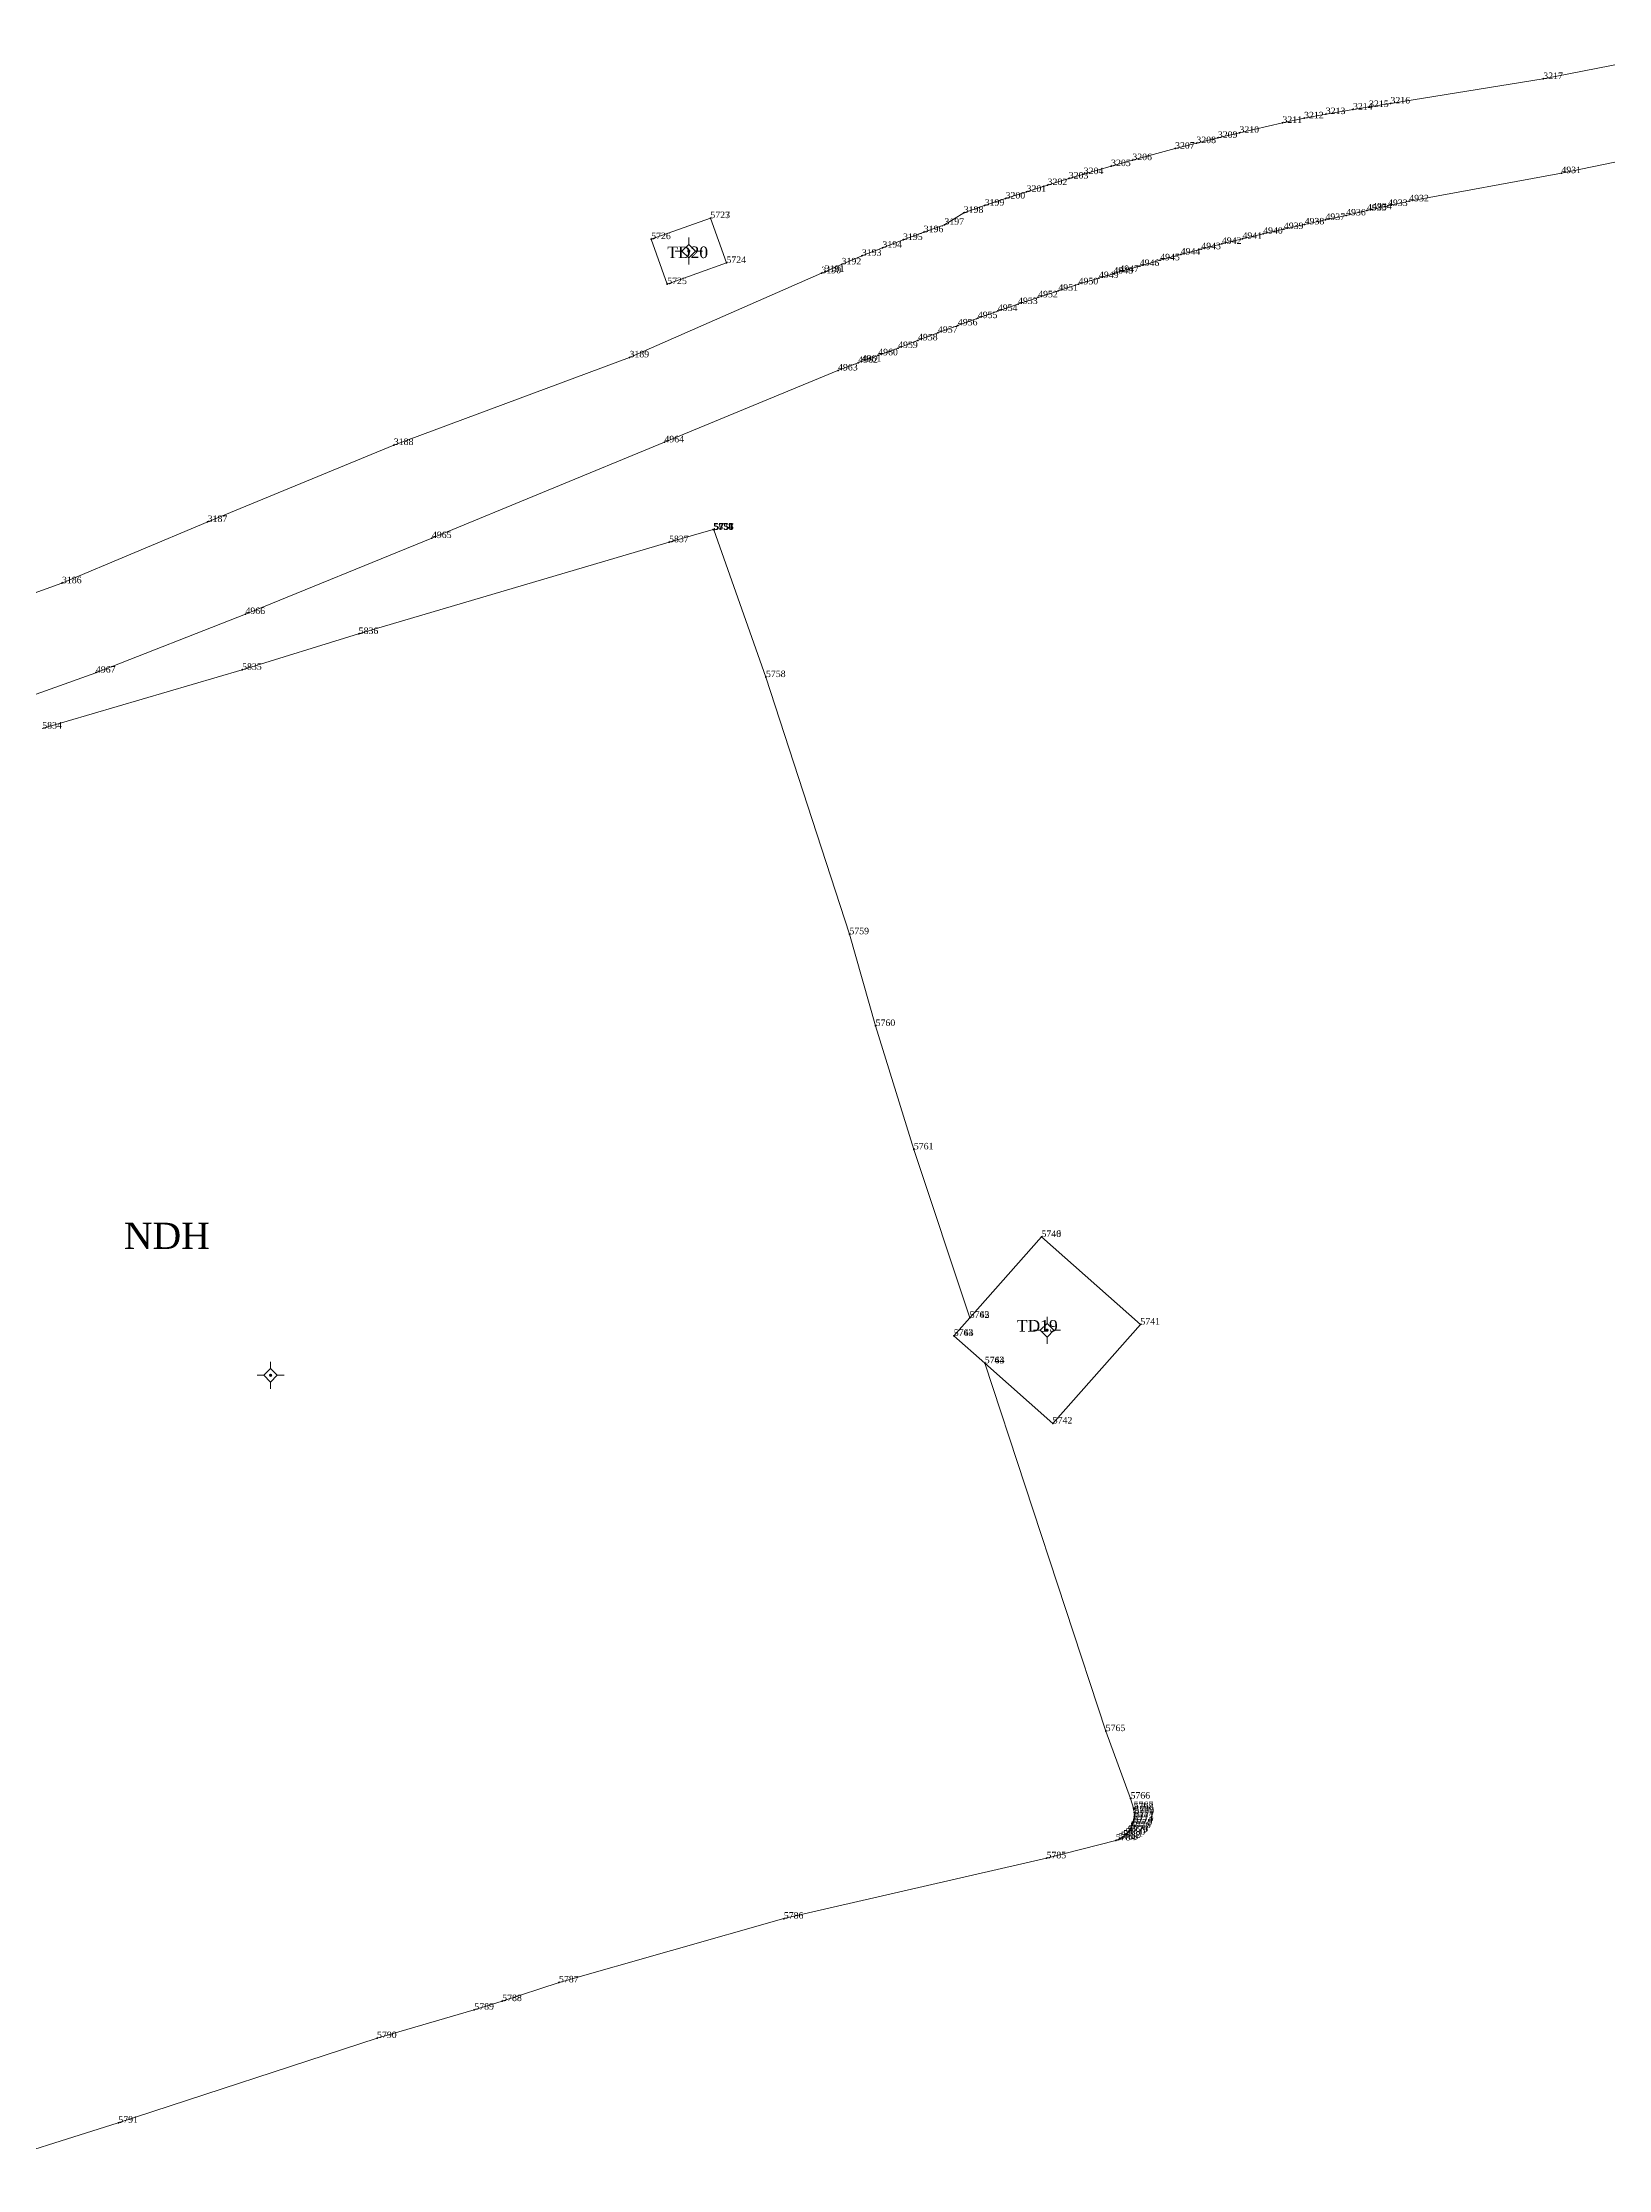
# Model space of a CAD drawing. Header units: metres. Extents: x 543554 to 549226, y 1840763 to 1844579.
# Drawn here: x 547464.8 to 547609.3, y 1841866.1 to 1842062.4 of the extents above; entities that cross this region are included whole.
import ezdxf

# ---------------------------------------------------------------- set-up
doc = ezdxf.new("R2010")
doc.units = ezdxf.units.M
doc.header["$MEASUREMENT"] = 0
for name, color, linetype, lineweight in [('Level 11', 7, 'Continuous', 0), ('Level 12', 7, 'Continuous', 0), ('Level 28', 7, 'Continuous', 0), ('Level 30', 7, 'Continuous', 0), ('Level 7', 7, 'Continuous', 0)]:
    doc.layers.add(name, color=color, linetype=linetype, lineweight=lineweight)
doc.styles.add('Style-Vntime', font='Vntime.shx')

# ---------------------------------------------------------------- blocks, each defined once
blk = doc.blocks.new('CENTRD')
at = {"layer": 'Level 11', "linetype": 'Continuous', "lineweight": 0}
h = blk.add_hatch(color=1, dxfattribs=at)
edge = h.paths.add_edge_path()
edge.add_arc((0, 0), 1.5, 0, 360)
at = {"layer": 'Level 11', "color": 1, "linetype": 'Continuous', "lineweight": 0}
for p, q in [((0, 6.2), (-6.3, 0)), ((0, 12.5), (0, 6.2)), ((6.2, 0), (0, 6.2)), ((-6.3, 0), (-12.5, 0)), ((-6.3, 0), (0, -6.3)), ((0, -6.3), (6.2, 0)), ((0, -6.3), (0, -12.5)), ((12.5, 0), (6.2, 0))]:
    blk.add_line(p, q, dxfattribs=at)
blk = doc.blocks.new('DDCT')
at = {"layer": 'Level 7', "color": 3, "linetype": 'Continuous', "lineweight": 30}
blk.add_point((0, 0), dxfattribs=at)
blk = doc.blocks.new('SHMIA_3185')
at = {"layer": 'Level 12', "color": 2, "linetype": 'Continuous', "lineweight": 0, "style": 'Style-Vntime'}
blk.add_text('3186', height=0.6, dxfattribs=at).set_placement((0, 0))
blk = doc.blocks.new('SHMIA_3186')
at = {"layer": 'Level 12', "color": 2, "linetype": 'Continuous', "lineweight": 0, "style": 'Style-Vntime'}
blk.add_text('3187', height=0.6, dxfattribs=at).set_placement((0, 0))
blk = doc.blocks.new('SHMIA_3187')
at = {"layer": 'Level 12', "color": 2, "linetype": 'Continuous', "lineweight": 0, "style": 'Style-Vntime'}
blk.add_text('3188', height=0.6, dxfattribs=at).set_placement((0, 0))
blk = doc.blocks.new('SHMIA_3188')
at = {"layer": 'Level 12', "color": 2, "linetype": 'Continuous', "lineweight": 0, "style": 'Style-Vntime'}
blk.add_text('3189', height=0.6, dxfattribs=at).set_placement((0, 0))
blk = doc.blocks.new('SHMIA_3189')
at = {"layer": 'Level 12', "color": 2, "linetype": 'Continuous', "lineweight": 0, "style": 'Style-Vntime'}
blk.add_text('3190', height=0.6, dxfattribs=at).set_placement((0, 0))
blk = doc.blocks.new('SHMIA_3190')
at = {"layer": 'Level 12', "color": 2, "linetype": 'Continuous', "lineweight": 0, "style": 'Style-Vntime'}
blk.add_text('3191', height=0.6, dxfattribs=at).set_placement((0, 0))
blk = doc.blocks.new('SHMIA_3191')
at = {"layer": 'Level 12', "color": 2, "linetype": 'Continuous', "lineweight": 0, "style": 'Style-Vntime'}
blk.add_text('3192', height=0.6, dxfattribs=at).set_placement((0, 0))
blk = doc.blocks.new('SHMIA_3192')
at = {"layer": 'Level 12', "color": 2, "linetype": 'Continuous', "lineweight": 0, "style": 'Style-Vntime'}
blk.add_text('3193', height=0.6, dxfattribs=at).set_placement((0, 0))
blk = doc.blocks.new('SHMIA_3193')
at = {"layer": 'Level 12', "color": 2, "linetype": 'Continuous', "lineweight": 0, "style": 'Style-Vntime'}
blk.add_text('3194', height=0.6, dxfattribs=at).set_placement((0, 0))
blk = doc.blocks.new('SHMIA_3194')
at = {"layer": 'Level 12', "color": 2, "linetype": 'Continuous', "lineweight": 0, "style": 'Style-Vntime'}
blk.add_text('3195', height=0.6, dxfattribs=at).set_placement((0, 0))
blk = doc.blocks.new('SHMIA_3195')
at = {"layer": 'Level 12', "color": 2, "linetype": 'Continuous', "lineweight": 0, "style": 'Style-Vntime'}
blk.add_text('3196', height=0.6, dxfattribs=at).set_placement((0, 0))
blk = doc.blocks.new('SHMIA_3196')
at = {"layer": 'Level 12', "color": 2, "linetype": 'Continuous', "lineweight": 0, "style": 'Style-Vntime'}
blk.add_text('3197', height=0.6, dxfattribs=at).set_placement((0, 0))
blk = doc.blocks.new('SHMIA_3197')
at = {"layer": 'Level 12', "color": 2, "linetype": 'Continuous', "lineweight": 0, "style": 'Style-Vntime'}
blk.add_text('3198', height=0.6, dxfattribs=at).set_placement((0, 0))
blk = doc.blocks.new('SHMIA_3198')
at = {"layer": 'Level 12', "color": 2, "linetype": 'Continuous', "lineweight": 0, "style": 'Style-Vntime'}
blk.add_text('3199', height=0.6, dxfattribs=at).set_placement((0, 0))
blk = doc.blocks.new('SHMIA_3199')
at = {"layer": 'Level 12', "color": 2, "linetype": 'Continuous', "lineweight": 0, "style": 'Style-Vntime'}
blk.add_text('3200', height=0.6, dxfattribs=at).set_placement((0, 0))
blk = doc.blocks.new('SHMIA_3200')
at = {"layer": 'Level 12', "color": 2, "linetype": 'Continuous', "lineweight": 0, "style": 'Style-Vntime'}
blk.add_text('3201', height=0.6, dxfattribs=at).set_placement((0, 0))
blk = doc.blocks.new('SHMIA_3201')
at = {"layer": 'Level 12', "color": 2, "linetype": 'Continuous', "lineweight": 0, "style": 'Style-Vntime'}
blk.add_text('3202', height=0.6, dxfattribs=at).set_placement((0, 0))
blk = doc.blocks.new('SHMIA_3202')
at = {"layer": 'Level 12', "color": 2, "linetype": 'Continuous', "lineweight": 0, "style": 'Style-Vntime'}
blk.add_text('3203', height=0.6, dxfattribs=at).set_placement((0, 0))
blk = doc.blocks.new('SHMIA_3203')
at = {"layer": 'Level 12', "color": 2, "linetype": 'Continuous', "lineweight": 0, "style": 'Style-Vntime'}
blk.add_text('3204', height=0.6, dxfattribs=at).set_placement((0, 0))
blk = doc.blocks.new('SHMIA_3204')
at = {"layer": 'Level 12', "color": 2, "linetype": 'Continuous', "lineweight": 0, "style": 'Style-Vntime'}
blk.add_text('3205', height=0.6, dxfattribs=at).set_placement((0, 0))
blk = doc.blocks.new('SHMIA_3205')
at = {"layer": 'Level 12', "color": 2, "linetype": 'Continuous', "lineweight": 0, "style": 'Style-Vntime'}
blk.add_text('3206', height=0.6, dxfattribs=at).set_placement((0, 0))
blk = doc.blocks.new('SHMIA_3206')
at = {"layer": 'Level 12', "color": 2, "linetype": 'Continuous', "lineweight": 0, "style": 'Style-Vntime'}
blk.add_text('3207', height=0.6, dxfattribs=at).set_placement((0, 0))
blk = doc.blocks.new('SHMIA_3207')
at = {"layer": 'Level 12', "color": 2, "linetype": 'Continuous', "lineweight": 0, "style": 'Style-Vntime'}
blk.add_text('3208', height=0.6, dxfattribs=at).set_placement((0, 0))
blk = doc.blocks.new('SHMIA_3208')
at = {"layer": 'Level 12', "color": 2, "linetype": 'Continuous', "lineweight": 0, "style": 'Style-Vntime'}
blk.add_text('3209', height=0.6, dxfattribs=at).set_placement((0, 0))
blk = doc.blocks.new('SHMIA_3209')
at = {"layer": 'Level 12', "color": 2, "linetype": 'Continuous', "lineweight": 0, "style": 'Style-Vntime'}
blk.add_text('3210', height=0.6, dxfattribs=at).set_placement((0, 0))
blk = doc.blocks.new('SHMIA_3210')
at = {"layer": 'Level 12', "color": 2, "linetype": 'Continuous', "lineweight": 0, "style": 'Style-Vntime'}
blk.add_text('3211', height=0.6, dxfattribs=at).set_placement((0, 0))
blk = doc.blocks.new('SHMIA_3211')
at = {"layer": 'Level 12', "color": 2, "linetype": 'Continuous', "lineweight": 0, "style": 'Style-Vntime'}
blk.add_text('3212', height=0.6, dxfattribs=at).set_placement((0, 0))
blk = doc.blocks.new('SHMIA_3212')
at = {"layer": 'Level 12', "color": 2, "linetype": 'Continuous', "lineweight": 0, "style": 'Style-Vntime'}
blk.add_text('3213', height=0.6, dxfattribs=at).set_placement((0, 0))
blk = doc.blocks.new('SHMIA_3213')
at = {"layer": 'Level 12', "color": 2, "linetype": 'Continuous', "lineweight": 0, "style": 'Style-Vntime'}
blk.add_text('3214', height=0.6, dxfattribs=at).set_placement((0, 0))
blk = doc.blocks.new('SHMIA_3214')
at = {"layer": 'Level 12', "color": 2, "linetype": 'Continuous', "lineweight": 0, "style": 'Style-Vntime'}
blk.add_text('3215', height=0.6, dxfattribs=at).set_placement((0, 0))
blk = doc.blocks.new('SHMIA_3215')
at = {"layer": 'Level 12', "color": 2, "linetype": 'Continuous', "lineweight": 0, "style": 'Style-Vntime'}
blk.add_text('3216', height=0.6, dxfattribs=at).set_placement((0, 0))
blk = doc.blocks.new('SHMIA_3216')
at = {"layer": 'Level 12', "color": 2, "linetype": 'Continuous', "lineweight": 0, "style": 'Style-Vntime'}
blk.add_text('3217', height=0.6, dxfattribs=at).set_placement((0, 0))
blk = doc.blocks.new('SHMIA_4930')
at = {"layer": 'Level 12', "color": 2, "linetype": 'Continuous', "lineweight": 0, "style": 'Style-Vntime'}
blk.add_text('4931', height=0.6, dxfattribs=at).set_placement((0, 0))
blk = doc.blocks.new('SHMIA_4931')
at = {"layer": 'Level 12', "color": 2, "linetype": 'Continuous', "lineweight": 0, "style": 'Style-Vntime'}
blk.add_text('4932', height=0.6, dxfattribs=at).set_placement((0, 0))
blk = doc.blocks.new('SHMIA_4932')
at = {"layer": 'Level 12', "color": 2, "linetype": 'Continuous', "lineweight": 0, "style": 'Style-Vntime'}
blk.add_text('4933', height=0.6, dxfattribs=at).set_placement((0, 0))
blk = doc.blocks.new('SHMIA_4933')
at = {"layer": 'Level 12', "color": 2, "linetype": 'Continuous', "lineweight": 0, "style": 'Style-Vntime'}
blk.add_text('4934', height=0.6, dxfattribs=at).set_placement((0, 0))
blk = doc.blocks.new('SHMIA_4934')
at = {"layer": 'Level 12', "color": 2, "linetype": 'Continuous', "lineweight": 0, "style": 'Style-Vntime'}
blk.add_text('4935', height=0.6, dxfattribs=at).set_placement((0, 0))
blk = doc.blocks.new('SHMIA_4935')
at = {"layer": 'Level 12', "color": 2, "linetype": 'Continuous', "lineweight": 0, "style": 'Style-Vntime'}
blk.add_text('4936', height=0.6, dxfattribs=at).set_placement((0, 0))
blk = doc.blocks.new('SHMIA_4936')
at = {"layer": 'Level 12', "color": 2, "linetype": 'Continuous', "lineweight": 0, "style": 'Style-Vntime'}
blk.add_text('4937', height=0.6, dxfattribs=at).set_placement((0, 0))
blk = doc.blocks.new('SHMIA_4937')
at = {"layer": 'Level 12', "color": 2, "linetype": 'Continuous', "lineweight": 0, "style": 'Style-Vntime'}
blk.add_text('4938', height=0.6, dxfattribs=at).set_placement((0, 0))
blk = doc.blocks.new('SHMIA_4938')
at = {"layer": 'Level 12', "color": 2, "linetype": 'Continuous', "lineweight": 0, "style": 'Style-Vntime'}
blk.add_text('4939', height=0.6, dxfattribs=at).set_placement((0, 0))
blk = doc.blocks.new('SHMIA_4939')
at = {"layer": 'Level 12', "color": 2, "linetype": 'Continuous', "lineweight": 0, "style": 'Style-Vntime'}
blk.add_text('4940', height=0.6, dxfattribs=at).set_placement((0, 0))
blk = doc.blocks.new('SHMIA_4940')
at = {"layer": 'Level 12', "color": 2, "linetype": 'Continuous', "lineweight": 0, "style": 'Style-Vntime'}
blk.add_text('4941', height=0.6, dxfattribs=at).set_placement((0, 0))
blk = doc.blocks.new('SHMIA_4941')
at = {"layer": 'Level 12', "color": 2, "linetype": 'Continuous', "lineweight": 0, "style": 'Style-Vntime'}
blk.add_text('4942', height=0.6, dxfattribs=at).set_placement((0, 0))
blk = doc.blocks.new('SHMIA_4942')
at = {"layer": 'Level 12', "color": 2, "linetype": 'Continuous', "lineweight": 0, "style": 'Style-Vntime'}
blk.add_text('4943', height=0.6, dxfattribs=at).set_placement((0, 0))
blk = doc.blocks.new('SHMIA_4943')
at = {"layer": 'Level 12', "color": 2, "linetype": 'Continuous', "lineweight": 0, "style": 'Style-Vntime'}
blk.add_text('4944', height=0.6, dxfattribs=at).set_placement((0, 0))
blk = doc.blocks.new('SHMIA_4944')
at = {"layer": 'Level 12', "color": 2, "linetype": 'Continuous', "lineweight": 0, "style": 'Style-Vntime'}
blk.add_text('4945', height=0.6, dxfattribs=at).set_placement((0, 0))
blk = doc.blocks.new('SHMIA_4945')
at = {"layer": 'Level 12', "color": 2, "linetype": 'Continuous', "lineweight": 0, "style": 'Style-Vntime'}
blk.add_text('4946', height=0.6, dxfattribs=at).set_placement((0, 0))
blk = doc.blocks.new('SHMIA_4946')
at = {"layer": 'Level 12', "color": 2, "linetype": 'Continuous', "lineweight": 0, "style": 'Style-Vntime'}
blk.add_text('4947', height=0.6, dxfattribs=at).set_placement((0, 0))
blk = doc.blocks.new('SHMIA_4947')
at = {"layer": 'Level 12', "color": 2, "linetype": 'Continuous', "lineweight": 0, "style": 'Style-Vntime'}
blk.add_text('4948', height=0.6, dxfattribs=at).set_placement((0, 0))
blk = doc.blocks.new('SHMIA_4948')
at = {"layer": 'Level 12', "color": 2, "linetype": 'Continuous', "lineweight": 0, "style": 'Style-Vntime'}
blk.add_text('4949', height=0.6, dxfattribs=at).set_placement((0, 0))
blk = doc.blocks.new('SHMIA_4949')
at = {"layer": 'Level 12', "color": 2, "linetype": 'Continuous', "lineweight": 0, "style": 'Style-Vntime'}
blk.add_text('4950', height=0.6, dxfattribs=at).set_placement((0, 0))
blk = doc.blocks.new('SHMIA_4950')
at = {"layer": 'Level 12', "color": 2, "linetype": 'Continuous', "lineweight": 0, "style": 'Style-Vntime'}
blk.add_text('4951', height=0.6, dxfattribs=at).set_placement((0, 0))
blk = doc.blocks.new('SHMIA_4951')
at = {"layer": 'Level 12', "color": 2, "linetype": 'Continuous', "lineweight": 0, "style": 'Style-Vntime'}
blk.add_text('4952', height=0.6, dxfattribs=at).set_placement((0, 0))
blk = doc.blocks.new('SHMIA_4952')
at = {"layer": 'Level 12', "color": 2, "linetype": 'Continuous', "lineweight": 0, "style": 'Style-Vntime'}
blk.add_text('4953', height=0.6, dxfattribs=at).set_placement((0, 0))
blk = doc.blocks.new('SHMIA_4953')
at = {"layer": 'Level 12', "color": 2, "linetype": 'Continuous', "lineweight": 0, "style": 'Style-Vntime'}
blk.add_text('4954', height=0.6, dxfattribs=at).set_placement((0, 0))
blk = doc.blocks.new('SHMIA_4954')
at = {"layer": 'Level 12', "color": 2, "linetype": 'Continuous', "lineweight": 0, "style": 'Style-Vntime'}
blk.add_text('4955', height=0.6, dxfattribs=at).set_placement((0, 0))
blk = doc.blocks.new('SHMIA_4955')
at = {"layer": 'Level 12', "color": 2, "linetype": 'Continuous', "lineweight": 0, "style": 'Style-Vntime'}
blk.add_text('4956', height=0.6, dxfattribs=at).set_placement((0, 0))
blk = doc.blocks.new('SHMIA_4956')
at = {"layer": 'Level 12', "color": 2, "linetype": 'Continuous', "lineweight": 0, "style": 'Style-Vntime'}
blk.add_text('4957', height=0.6, dxfattribs=at).set_placement((0, 0))
blk = doc.blocks.new('SHMIA_4957')
at = {"layer": 'Level 12', "color": 2, "linetype": 'Continuous', "lineweight": 0, "style": 'Style-Vntime'}
blk.add_text('4958', height=0.6, dxfattribs=at).set_placement((0, 0))
blk = doc.blocks.new('SHMIA_4958')
at = {"layer": 'Level 12', "color": 2, "linetype": 'Continuous', "lineweight": 0, "style": 'Style-Vntime'}
blk.add_text('4959', height=0.6, dxfattribs=at).set_placement((0, 0))
blk = doc.blocks.new('SHMIA_4959')
at = {"layer": 'Level 12', "color": 2, "linetype": 'Continuous', "lineweight": 0, "style": 'Style-Vntime'}
blk.add_text('4960', height=0.6, dxfattribs=at).set_placement((0, 0))
blk = doc.blocks.new('SHMIA_4960')
at = {"layer": 'Level 12', "color": 2, "linetype": 'Continuous', "lineweight": 0, "style": 'Style-Vntime'}
blk.add_text('4961', height=0.6, dxfattribs=at).set_placement((0, 0))
blk = doc.blocks.new('SHMIA_4961')
at = {"layer": 'Level 12', "color": 2, "linetype": 'Continuous', "lineweight": 0, "style": 'Style-Vntime'}
blk.add_text('4962', height=0.6, dxfattribs=at).set_placement((0, 0))
blk = doc.blocks.new('SHMIA_4962')
at = {"layer": 'Level 12', "color": 2, "linetype": 'Continuous', "lineweight": 0, "style": 'Style-Vntime'}
blk.add_text('4963', height=0.6, dxfattribs=at).set_placement((0, 0))
blk = doc.blocks.new('SHMIA_4963')
at = {"layer": 'Level 12', "color": 2, "linetype": 'Continuous', "lineweight": 0, "style": 'Style-Vntime'}
blk.add_text('4964', height=0.6, dxfattribs=at).set_placement((0, 0))
blk = doc.blocks.new('SHMIA_4964')
at = {"layer": 'Level 12', "color": 2, "linetype": 'Continuous', "lineweight": 0, "style": 'Style-Vntime'}
blk.add_text('4965', height=0.6, dxfattribs=at).set_placement((0, 0))
blk = doc.blocks.new('SHMIA_4965')
at = {"layer": 'Level 12', "color": 2, "linetype": 'Continuous', "lineweight": 0, "style": 'Style-Vntime'}
blk.add_text('4966', height=0.6, dxfattribs=at).set_placement((0, 0))
blk = doc.blocks.new('SHMIA_4966')
at = {"layer": 'Level 12', "color": 2, "linetype": 'Continuous', "lineweight": 0, "style": 'Style-Vntime'}
blk.add_text('4967', height=0.6, dxfattribs=at).set_placement((0, 0))
blk = doc.blocks.new('SHMIA_5722')
at = {"layer": 'Level 12', "color": 2, "linetype": 'Continuous', "lineweight": 0, "style": 'Style-Vntime'}
blk.add_text('5723', height=0.6, dxfattribs=at).set_placement((0, 0))
blk = doc.blocks.new('SHMIA_5723')
at = {"layer": 'Level 12', "color": 2, "linetype": 'Continuous', "lineweight": 0, "style": 'Style-Vntime'}
blk.add_text('5724', height=0.6, dxfattribs=at).set_placement((0, 0))
blk = doc.blocks.new('SHMIA_5724')
at = {"layer": 'Level 12', "color": 2, "linetype": 'Continuous', "lineweight": 0, "style": 'Style-Vntime'}
blk.add_text('5725', height=0.6, dxfattribs=at).set_placement((0, 0))
blk = doc.blocks.new('SHMIA_5725')
at = {"layer": 'Level 12', "color": 2, "linetype": 'Continuous', "lineweight": 0, "style": 'Style-Vntime'}
blk.add_text('5726', height=0.6, dxfattribs=at).set_placement((0, 0))
blk = doc.blocks.new('SHMIA_5726')
at = {"layer": 'Level 12', "color": 2, "linetype": 'Continuous', "lineweight": 0, "style": 'Style-Vntime'}
blk.add_text('5727', height=0.6, dxfattribs=at).set_placement((0, 0))
blk = doc.blocks.new('SHMIA_5739')
at = {"layer": 'Level 12', "color": 2, "linetype": 'Continuous', "lineweight": 0, "style": 'Style-Vntime'}
blk.add_text('5740', height=0.6, dxfattribs=at).set_placement((0, 0))
blk = doc.blocks.new('SHMIA_5740')
at = {"layer": 'Level 12', "color": 2, "linetype": 'Continuous', "lineweight": 0, "style": 'Style-Vntime'}
blk.add_text('5741', height=0.6, dxfattribs=at).set_placement((0, 0))
blk = doc.blocks.new('SHMIA_5741')
at = {"layer": 'Level 12', "color": 2, "linetype": 'Continuous', "lineweight": 0, "style": 'Style-Vntime'}
blk.add_text('5742', height=0.6, dxfattribs=at).set_placement((0, 0))
blk = doc.blocks.new('SHMIA_5742')
at = {"layer": 'Level 12', "color": 2, "linetype": 'Continuous', "lineweight": 0, "style": 'Style-Vntime'}
blk.add_text('5743', height=0.6, dxfattribs=at).set_placement((0, 0))
blk = doc.blocks.new('SHMIA_5743')
at = {"layer": 'Level 12', "color": 2, "linetype": 'Continuous', "lineweight": 0, "style": 'Style-Vntime'}
blk.add_text('5744', height=0.6, dxfattribs=at).set_placement((0, 0))
blk = doc.blocks.new('SHMIA_5744')
at = {"layer": 'Level 12', "color": 2, "linetype": 'Continuous', "lineweight": 0, "style": 'Style-Vntime'}
blk.add_text('5745', height=0.6, dxfattribs=at).set_placement((0, 0))
blk = doc.blocks.new('SHMIA_5745')
at = {"layer": 'Level 12', "color": 2, "linetype": 'Continuous', "lineweight": 0, "style": 'Style-Vntime'}
blk.add_text('5746', height=0.6, dxfattribs=at).set_placement((0, 0))
blk = doc.blocks.new('SHMIA_5753')
at = {"layer": 'Level 12', "color": 2, "linetype": 'Continuous', "lineweight": 0, "style": 'Style-Vntime'}
blk.add_text('5754', height=0.6, dxfattribs=at).set_placement((0, 0))
blk = doc.blocks.new('SHMIA_5754')
at = {"layer": 'Level 12', "color": 2, "linetype": 'Continuous', "lineweight": 0, "style": 'Style-Vntime'}
blk.add_text('5755', height=0.6, dxfattribs=at).set_placement((0, 0))
blk = doc.blocks.new('SHMIA_5755')
at = {"layer": 'Level 12', "color": 2, "linetype": 'Continuous', "lineweight": 0, "style": 'Style-Vntime'}
blk.add_text('5756', height=0.6, dxfattribs=at).set_placement((0, 0))
blk = doc.blocks.new('SHMIA_5756')
at = {"layer": 'Level 12', "color": 2, "linetype": 'Continuous', "lineweight": 0, "style": 'Style-Vntime'}
blk.add_text('5757', height=0.6, dxfattribs=at).set_placement((0, 0))
blk = doc.blocks.new('SHMIA_5757')
at = {"layer": 'Level 12', "color": 2, "linetype": 'Continuous', "lineweight": 0, "style": 'Style-Vntime'}
blk.add_text('5758', height=0.6, dxfattribs=at).set_placement((0, 0))
blk = doc.blocks.new('SHMIA_5758')
at = {"layer": 'Level 12', "color": 2, "linetype": 'Continuous', "lineweight": 0, "style": 'Style-Vntime'}
blk.add_text('5759', height=0.6, dxfattribs=at).set_placement((0, 0))
blk = doc.blocks.new('SHMIA_5759')
at = {"layer": 'Level 12', "color": 2, "linetype": 'Continuous', "lineweight": 0, "style": 'Style-Vntime'}
blk.add_text('5760', height=0.6, dxfattribs=at).set_placement((0, 0))
blk = doc.blocks.new('SHMIA_5760')
at = {"layer": 'Level 12', "color": 2, "linetype": 'Continuous', "lineweight": 0, "style": 'Style-Vntime'}
blk.add_text('5761', height=0.6, dxfattribs=at).set_placement((0, 0))
blk = doc.blocks.new('SHMIA_5761')
at = {"layer": 'Level 12', "color": 2, "linetype": 'Continuous', "lineweight": 0, "style": 'Style-Vntime'}
blk.add_text('5762', height=0.6, dxfattribs=at).set_placement((0, 0))
blk = doc.blocks.new('SHMIA_5762')
at = {"layer": 'Level 12', "color": 2, "linetype": 'Continuous', "lineweight": 0, "style": 'Style-Vntime'}
blk.add_text('5763', height=0.6, dxfattribs=at).set_placement((0, 0))
blk = doc.blocks.new('SHMIA_5763')
at = {"layer": 'Level 12', "color": 2, "linetype": 'Continuous', "lineweight": 0, "style": 'Style-Vntime'}
blk.add_text('5764', height=0.6, dxfattribs=at).set_placement((0, 0))
blk = doc.blocks.new('SHMIA_5764')
at = {"layer": 'Level 12', "color": 2, "linetype": 'Continuous', "lineweight": 0, "style": 'Style-Vntime'}
blk.add_text('5765', height=0.6, dxfattribs=at).set_placement((0, 0))
blk = doc.blocks.new('SHMIA_5765')
at = {"layer": 'Level 12', "color": 2, "linetype": 'Continuous', "lineweight": 0, "style": 'Style-Vntime'}
blk.add_text('5766', height=0.6, dxfattribs=at).set_placement((0, 0))
blk = doc.blocks.new('SHMIA_5766')
at = {"layer": 'Level 12', "color": 2, "linetype": 'Continuous', "lineweight": 0, "style": 'Style-Vntime'}
blk.add_text('5767', height=0.6, dxfattribs=at).set_placement((0, 0))
blk = doc.blocks.new('SHMIA_5767')
at = {"layer": 'Level 12', "color": 2, "linetype": 'Continuous', "lineweight": 0, "style": 'Style-Vntime'}
blk.add_text('5768', height=0.6, dxfattribs=at).set_placement((0, 0))
blk = doc.blocks.new('SHMIA_5768')
at = {"layer": 'Level 12', "color": 2, "linetype": 'Continuous', "lineweight": 0, "style": 'Style-Vntime'}
blk.add_text('5769', height=0.6, dxfattribs=at).set_placement((0, 0))
blk = doc.blocks.new('SHMIA_5769')
at = {"layer": 'Level 12', "color": 2, "linetype": 'Continuous', "lineweight": 0, "style": 'Style-Vntime'}
blk.add_text('5770', height=0.6, dxfattribs=at).set_placement((0, 0))
blk = doc.blocks.new('SHMIA_5770')
at = {"layer": 'Level 12', "color": 2, "linetype": 'Continuous', "lineweight": 0, "style": 'Style-Vntime'}
blk.add_text('5771', height=0.6, dxfattribs=at).set_placement((0, 0))
blk = doc.blocks.new('SHMIA_5771')
at = {"layer": 'Level 12', "color": 2, "linetype": 'Continuous', "lineweight": 0, "style": 'Style-Vntime'}
blk.add_text('5772', height=0.6, dxfattribs=at).set_placement((0, 0))
blk = doc.blocks.new('SHMIA_5772')
at = {"layer": 'Level 12', "color": 2, "linetype": 'Continuous', "lineweight": 0, "style": 'Style-Vntime'}
blk.add_text('5773', height=0.6, dxfattribs=at).set_placement((0, 0))
blk = doc.blocks.new('SHMIA_5773')
at = {"layer": 'Level 12', "color": 2, "linetype": 'Continuous', "lineweight": 0, "style": 'Style-Vntime'}
blk.add_text('5774', height=0.6, dxfattribs=at).set_placement((0, 0))
blk = doc.blocks.new('SHMIA_5774')
at = {"layer": 'Level 12', "color": 2, "linetype": 'Continuous', "lineweight": 0, "style": 'Style-Vntime'}
blk.add_text('5775', height=0.6, dxfattribs=at).set_placement((0, 0))
blk = doc.blocks.new('SHMIA_5775')
at = {"layer": 'Level 12', "color": 2, "linetype": 'Continuous', "lineweight": 0, "style": 'Style-Vntime'}
blk.add_text('5776', height=0.6, dxfattribs=at).set_placement((0, 0))
blk = doc.blocks.new('SHMIA_5776')
at = {"layer": 'Level 12', "color": 2, "linetype": 'Continuous', "lineweight": 0, "style": 'Style-Vntime'}
blk.add_text('5777', height=0.6, dxfattribs=at).set_placement((0, 0))
blk = doc.blocks.new('SHMIA_5777')
at = {"layer": 'Level 12', "color": 2, "linetype": 'Continuous', "lineweight": 0, "style": 'Style-Vntime'}
blk.add_text('5778', height=0.6, dxfattribs=at).set_placement((0, 0))
blk = doc.blocks.new('SHMIA_5778')
at = {"layer": 'Level 12', "color": 2, "linetype": 'Continuous', "lineweight": 0, "style": 'Style-Vntime'}
blk.add_text('5779', height=0.6, dxfattribs=at).set_placement((0, 0))
blk = doc.blocks.new('SHMIA_5779')
at = {"layer": 'Level 12', "color": 2, "linetype": 'Continuous', "lineweight": 0, "style": 'Style-Vntime'}
blk.add_text('5780', height=0.6, dxfattribs=at).set_placement((0, 0))
blk = doc.blocks.new('SHMIA_5780')
at = {"layer": 'Level 12', "color": 2, "linetype": 'Continuous', "lineweight": 0, "style": 'Style-Vntime'}
blk.add_text('5781', height=0.6, dxfattribs=at).set_placement((0, 0))
blk = doc.blocks.new('SHMIA_5781')
at = {"layer": 'Level 12', "color": 2, "linetype": 'Continuous', "lineweight": 0, "style": 'Style-Vntime'}
blk.add_text('5782', height=0.6, dxfattribs=at).set_placement((0, 0))
blk = doc.blocks.new('SHMIA_5782')
at = {"layer": 'Level 12', "color": 2, "linetype": 'Continuous', "lineweight": 0, "style": 'Style-Vntime'}
blk.add_text('5783', height=0.6, dxfattribs=at).set_placement((0, 0))
blk = doc.blocks.new('SHMIA_5783')
at = {"layer": 'Level 12', "color": 2, "linetype": 'Continuous', "lineweight": 0, "style": 'Style-Vntime'}
blk.add_text('5784', height=0.6, dxfattribs=at).set_placement((0, 0))
blk = doc.blocks.new('SHMIA_5784')
at = {"layer": 'Level 12', "color": 2, "linetype": 'Continuous', "lineweight": 0, "style": 'Style-Vntime'}
blk.add_text('5785', height=0.6, dxfattribs=at).set_placement((0, 0))
blk = doc.blocks.new('SHMIA_5785')
at = {"layer": 'Level 12', "color": 2, "linetype": 'Continuous', "lineweight": 0, "style": 'Style-Vntime'}
blk.add_text('5786', height=0.6, dxfattribs=at).set_placement((0, 0))
blk = doc.blocks.new('SHMIA_5786')
at = {"layer": 'Level 12', "color": 2, "linetype": 'Continuous', "lineweight": 0, "style": 'Style-Vntime'}
blk.add_text('5787', height=0.6, dxfattribs=at).set_placement((0, 0))
blk = doc.blocks.new('SHMIA_5787')
at = {"layer": 'Level 12', "color": 2, "linetype": 'Continuous', "lineweight": 0, "style": 'Style-Vntime'}
blk.add_text('5788', height=0.6, dxfattribs=at).set_placement((0, 0))
blk = doc.blocks.new('SHMIA_5788')
at = {"layer": 'Level 12', "color": 2, "linetype": 'Continuous', "lineweight": 0, "style": 'Style-Vntime'}
blk.add_text('5789', height=0.6, dxfattribs=at).set_placement((0, 0))
blk = doc.blocks.new('SHMIA_5789')
at = {"layer": 'Level 12', "color": 2, "linetype": 'Continuous', "lineweight": 0, "style": 'Style-Vntime'}
blk.add_text('5790', height=0.6, dxfattribs=at).set_placement((0, 0))
blk = doc.blocks.new('SHMIA_5790')
at = {"layer": 'Level 12', "color": 2, "linetype": 'Continuous', "lineweight": 0, "style": 'Style-Vntime'}
blk.add_text('5791', height=0.6, dxfattribs=at).set_placement((0, 0))
blk = doc.blocks.new('SHMIA_5833')
at = {"layer": 'Level 12', "color": 2, "linetype": 'Continuous', "lineweight": 0, "style": 'Style-Vntime'}
blk.add_text('5834', height=0.6, dxfattribs=at).set_placement((0, 0))
blk = doc.blocks.new('SHMIA_5834')
at = {"layer": 'Level 12', "color": 2, "linetype": 'Continuous', "lineweight": 0, "style": 'Style-Vntime'}
blk.add_text('5835', height=0.6, dxfattribs=at).set_placement((0, 0))
blk = doc.blocks.new('SHMIA_5835')
at = {"layer": 'Level 12', "color": 2, "linetype": 'Continuous', "lineweight": 0, "style": 'Style-Vntime'}
blk.add_text('5836', height=0.6, dxfattribs=at).set_placement((0, 0))
blk = doc.blocks.new('SHMIA_5836')
at = {"layer": 'Level 12', "color": 2, "linetype": 'Continuous', "lineweight": 0, "style": 'Style-Vntime'}
blk.add_text('5837', height=0.6, dxfattribs=at).set_placement((0, 0))
blk = doc.blocks.new('SHMIA_5837')
at = {"layer": 'Level 12', "color": 2, "linetype": 'Continuous', "lineweight": 0, "style": 'Style-Vntime'}
blk.add_text('5838', height=0.6, dxfattribs=at).set_placement((0, 0))

msp = doc.modelspace()

# ---------------------------------------------------------------- linework, layer by layer
at = {"layer": 'Level 30', "color": 2, "linetype": 'Continuous', "lineweight": 0, "flags": 128}
for points in [[(547443.2293, 1842004.0867), (547466.58, 1842012.5077), (547480.0246, 1842018.1659), (547497.1972, 1842025.2677), (547518.948, 1842033.3586), (547536.6644, 1842041.1174), (547536.9696, 1842041.253), (547538.5217, 1842041.9358), (547540.393, 1842042.7375), (547542.2898, 1842043.4754), (547544.1924, 1842044.1981), (547546.1007, 1842044.9056), (547548.0147, 1842045.5977), (547549.7869, 1842046.6975), (547551.7151, 1842047.3601), (547553.6485, 1842048.0073), (547555.587, 1842048.639), (547557.5306, 1842049.2551), (547559.4789, 1842049.8558), (547560.8622, 1842050.2718), (547563.3898, 1842051.0101), (547565.3521, 1842051.5638), (547569.2895, 1842052.6239), (547571.2645, 1842053.1304), (547573.244, 1842053.6186), (547575.2268, 1842054.0933), (547579.2034, 1842054.9952), (547581.1971, 1842055.4222), (547583.1997, 1842055.8053), (547585.7136, 1842056.2265), (547587.1949, 1842056.4662), (547589.17, 1842056.7859), (547603.2743, 1842059.0533), (547620.4554, 1842062.4149)], [(547446.122, 1841995.8111), (547469.7141, 1842004.2558), (547483.5149, 1842009.667), (547500.7224, 1842016.6839), (547522.1685, 1842025.5166), (547538.1857, 1842032.1484), (547540.0574, 1842032.8553), (547540.3699, 1842032.9733), (547541.9024, 1842033.5453), (547543.7448, 1842034.2227), (547545.5733, 1842034.934), (547547.4075, 1842035.6308), (547549.2472, 1842036.3128), (547551.0924, 1842036.9801), (547552.941, 1842037.6375), (547554.7966, 1842038.2752), (547556.6573, 1842038.898), (547558.5228, 1842039.506), (547560.3932, 1842040.0989), (547562.2682, 1842040.6769), (547563.5994, 1842041.0773), (547564.1478, 1842041.2399), (547566.0319, 1842041.7878), (547567.9203, 1842042.3207), (547569.8128, 1842042.8384), (547571.7095, 1842043.3409), (547573.6101, 1842043.8283), (547575.5139, 1842044.3033), (547577.4221, 1842044.7602), (547579.3339, 1842045.2018), (547581.2491, 1842045.6281), (547583.1677, 1842046.0391), (547585.0839, 1842046.4627), (547586.9982, 1842046.8991), (547587.4774, 1842047.0058), (547588.9427, 1842047.3297), (547590.8963, 1842047.7616), (547604.9378, 1842050.3575), (547622.0856, 1842053.8935)], [(547527.8892, 1842042.0682), (547522.4254, 1842040.1221), (547520.9491, 1842044.2671), (547526.4129, 1842046.2131), (547527.8892, 1842042.0682)], [(547464.7565, 1841999.0958), (547483.1998, 1842004.5279), (547493.9567, 1842007.8341), (547522.5983, 1842016.3025), (547526.6753, 1842017.4738), (547526.71, 1842017.4672), (547526.7371, 1842017.4442), (547526.7454, 1842017.428), (547531.5424, 1842003.8542), (547539.2392, 1841980.1214), (547541.6587, 1841971.6542), (547545.1894, 1841960.2619), (547550.3412, 1841944.7134)], [(547550.3412, 1841944.7134), (547556.9639, 1841952.1841), (547566.0932, 1841944.091), (547558.0001, 1841934.9618), (547551.7307, 1841940.5197)], [(547550.3412, 1841944.7134), (547548.871, 1841943.0549), (547551.7307, 1841940.5197)], [(547551.7307, 1841940.5197), (547562.8932, 1841906.5653), (547565.1757, 1841900.3418), (547565.4572, 1841899.4573), (547565.4879, 1841899.3261), (547565.5277, 1841899.0595), (547565.5366, 1841898.9249), (547565.5323, 1841898.6552), (547565.5191, 1841898.5209), (547565.4709, 1841898.2556), (547565.436, 1841898.1253), (547565.3453, 1841897.8717), (547565.2278, 1841897.6299), (547565.1594, 1841897.5142), (547565.0045, 1841897.2953), (547564.9186, 1841897.1926), (547564.7311, 1841897.0024), (547564.5248, 1841896.834), (547564.3023, 1841896.6892), (547564.0664, 1841896.5695), (547563.8201, 1841896.476), (547557.4343, 1841894.8328), (547533.1931, 1841889.2629), (547512.444, 1841883.3783), (547507.2023, 1841881.6463), (547504.6301, 1841880.8612), (547495.6529, 1841878.241), (547471.7769, 1841870.4214), (547458.0982, 1841866.1133)]]:
    msp.add_lwpolyline(points, dxfattribs=at)

# ---------------------------------------------------------------- block references
at = {"layer": 'Level 11', "color": 1, "linetype": 'Continuous', "lineweight": 0, "xscale": 0.1, "yscale": 0.1, "zscale": 0.1}
for p in [(547524.42, 1842043.17), (547557.48, 1841943.57), (547485.83, 1841939.41)]:
    msp.add_blockref('CENTRD', p, dxfattribs=at)
at = {"layer": 'Level 12', "color": 2, "linetype": 'Continuous', "lineweight": 0}
for name, p in [('SHMIA_3216', (547603.27, 1842059.05)), ('SHMIA_3214', (547587.19, 1842056.47)), ('SHMIA_3215', (547589.17, 1842056.79)), ('SHMIA_3210', (547579.2, 1842055)), ('SHMIA_3211', (547581.2, 1842055.42)), ('SHMIA_3212', (547583.2, 1842055.81)), ('SHMIA_3213', (547585.71, 1842056.23)), ('SHMIA_3206', (547569.29, 1842052.62)), ('SHMIA_3207', (547571.26, 1842053.13)), ('SHMIA_3208', (547573.24, 1842053.62)), ('SHMIA_3209', (547575.23, 1842054.09)), ('SHMIA_3204', (547563.39, 1842051.01)), ('SHMIA_3205', (547565.35, 1842051.56)), ('SHMIA_3200', (547555.59, 1842048.64)), ('SHMIA_3201', (547557.53, 1842049.26)), ('SHMIA_3202', (547559.48, 1842049.86)), ('SHMIA_3203', (547560.86, 1842050.27)), ('SHMIA_4930', (547604.94, 1842050.36)), ('SHMIA_3197', (547549.79, 1842046.7)), ('SHMIA_3198', (547551.72, 1842047.36)), ('SHMIA_3199', (547553.65, 1842048.01)), ('SHMIA_4934', (547587, 1842046.9)), ('SHMIA_4933', (547587.48, 1842047.01)), ('SHMIA_4932', (547588.94, 1842047.33)), ('SHMIA_4931', (547590.9, 1842047.76)), ('SHMIA_5722', (547526.41, 1842046.21)), ('SHMIA_5726', (547526.41, 1842046.21)), ('SHMIA_3195', (547546.1, 1842044.91)), ('SHMIA_3196', (547548.01, 1842045.6)), ('SHMIA_4939', (547577.42, 1842044.76)), ('SHMIA_4938', (547579.33, 1842045.2)), ('SHMIA_4937', (547581.25, 1842045.63)), ('SHMIA_4936', (547583.17, 1842046.04)), ('SHMIA_4935', (547585.08, 1842046.46)), ('SHMIA_5725', (547520.95, 1842044.27)), ('SHMIA_3192', (547540.39, 1842042.74)), ('SHMIA_3193', (547542.29, 1842043.48)), ('SHMIA_3194', (547544.19, 1842044.2)), ('SHMIA_4943', (547569.81, 1842042.84)), ('SHMIA_4942', (547571.71, 1842043.34)), ('SHMIA_4941', (547573.61, 1842043.83)), ('SHMIA_4940', (547575.51, 1842044.3)), ('SHMIA_5723', (547527.89, 1842042.07)), ('SHMIA_3189', (547536.66, 1842041.12)), ('SHMIA_3190', (547536.97, 1842041.25)), ('SHMIA_3191', (547538.52, 1842041.94)), ('SHMIA_4948', (547562.27, 1842040.68)), ('SHMIA_4947', (547563.6, 1842041.08)), ('SHMIA_4946', (547564.15, 1842041.24)), ('SHMIA_4945', (547566.03, 1842041.79)), ('SHMIA_4944', (547567.92, 1842042.32)), ('SHMIA_5724', (547522.43, 1842040.12)), ('SHMIA_4951', (547556.66, 1842038.9)), ('SHMIA_4950', (547558.52, 1842039.51)), ('SHMIA_4949', (547560.39, 1842040.1)), ('SHMIA_4954', (547551.09, 1842036.98)), ('SHMIA_4953', (547552.94, 1842037.64)), ('SHMIA_4952', (547554.8, 1842038.28)), ('SHMIA_4957', (547545.57, 1842034.93)), ('SHMIA_4956', (547547.41, 1842035.63)), ('SHMIA_4955', (547549.25, 1842036.31)), ('SHMIA_3188', (547518.95, 1842033.36)), ('SHMIA_4961', (547540.06, 1842032.86)), ('SHMIA_4960', (547540.37, 1842032.97)), ('SHMIA_4959', (547541.9, 1842033.55)), ('SHMIA_4958', (547543.74, 1842034.22)), ('SHMIA_4962', (547538.19, 1842032.15)), ('SHMIA_3187', (547497.2, 1842025.27)), ('SHMIA_4963', (547522.17, 1842025.52)), ('SHMIA_3186', (547480.02, 1842018.17)), ('SHMIA_5837', (547526.68, 1842017.47)), ('SHMIA_5753', (547526.68, 1842017.47)), ('SHMIA_5754', (547526.71, 1842017.47)), ('SHMIA_5755', (547526.74, 1842017.44)), ('SHMIA_5756', (547526.75, 1842017.43)), ('SHMIA_4964', (547500.72, 1842016.68)), ('SHMIA_5836', (547522.6, 1842016.3)), ('SHMIA_3185', (547466.58, 1842012.51)), ('SHMIA_4965', (547483.51, 1842009.67)), ('SHMIA_5835', (547493.96, 1842007.83)), ('SHMIA_4966', (547469.71, 1842004.26)), ('SHMIA_5834', (547483.2, 1842004.53)), ('SHMIA_5757', (547531.54, 1842003.85)), ('SHMIA_5833', (547464.76, 1841999.1)), ('SHMIA_5758', (547539.24, 1841980.12)), ('SHMIA_5759', (547541.66, 1841971.65)), ('SHMIA_5760', (547545.19, 1841960.26)), ('SHMIA_5739', (547556.96, 1841952.18)), ('SHMIA_5745', (547556.96, 1841952.18)), ('SHMIA_5761', (547550.34, 1841944.71)), ('SHMIA_5744', (547550.34, 1841944.71)), ('SHMIA_5762', (547548.87, 1841943.05)), ('SHMIA_5743', (547548.87, 1841943.05)), ('SHMIA_5740', (547566.09, 1841944.09)), ('SHMIA_5742', (547551.73, 1841940.52)), ('SHMIA_5763', (547551.73, 1841940.52)), ('SHMIA_5741', (547558, 1841934.96)), ('SHMIA_5764', (547562.89, 1841906.57)), ('SHMIA_5765', (547565.18, 1841900.34)), ('SHMIA_5766', (547565.46, 1841899.46)), ('SHMIA_5767', (547565.49, 1841899.33)), ('SHMIA_5776', (547565.16, 1841897.51)), ('SHMIA_5775', (547565.23, 1841897.63)), ('SHMIA_5774', (547565.35, 1841897.87)), ('SHMIA_5773', (547565.44, 1841898.13)), ('SHMIA_5772', (547565.47, 1841898.26)), ('SHMIA_5771', (547565.52, 1841898.52)), ('SHMIA_5768', (547565.53, 1841899.06)), ('SHMIA_5770', (547565.53, 1841898.66)), ('SHMIA_5769', (547565.54, 1841898.92)), ('SHMIA_5783', (547563.82, 1841896.48)), ('SHMIA_5782', (547564.07, 1841896.57)), ('SHMIA_5781', (547564.3, 1841896.69)), ('SHMIA_5780', (547564.52, 1841896.83)), ('SHMIA_5779', (547564.73, 1841897)), ('SHMIA_5778', (547564.92, 1841897.19)), ('SHMIA_5777', (547565, 1841897.3)), ('SHMIA_5784', (547557.43, 1841894.83)), ('SHMIA_5785', (547533.19, 1841889.26)), ('SHMIA_5787', (547507.2, 1841881.65)), ('SHMIA_5786', (547512.44, 1841883.38)), ('SHMIA_5788', (547504.63, 1841880.86)), ('SHMIA_5789', (547495.65, 1841878.24)), ('SHMIA_5790', (547471.78, 1841870.42))]:
    msp.add_blockref(name, p, dxfattribs=at)
at = {"layer": 'Level 7', "color": 3, "linetype": 'Continuous', "lineweight": 30}
for p in [(547603.27, 1842059.05), (547579.2, 1842055), (547581.2, 1842055.42), (547583.2, 1842055.81), (547585.71, 1842056.23), (547587.19, 1842056.47), (547589.17, 1842056.79), (547571.26, 1842053.13), (547573.24, 1842053.62), (547575.23, 1842054.09), (547565.35, 1842051.56), (547569.29, 1842052.62), (547557.53, 1842049.26), (547559.48, 1842049.86), (547560.86, 1842050.27), (547563.39, 1842051.01), (547604.94, 1842050.36), (547551.72, 1842047.36), (547553.65, 1842048.01), (547555.59, 1842048.64), (547588.94, 1842047.33), (547590.9, 1842047.76), (547526.41, 1842046.21), (547526.41, 1842046.21), (547548.01, 1842045.6), (547549.79, 1842046.7), (547579.33, 1842045.2), (547581.25, 1842045.63), (547583.17, 1842046.04), (547585.08, 1842046.46), (547587, 1842046.9), (547587.48, 1842047.01), (547520.95, 1842044.27), (547542.29, 1842043.48), (547544.19, 1842044.2), (547546.1, 1842044.91), (547571.71, 1842043.34), (547573.61, 1842043.83), (547575.51, 1842044.3), (547577.42, 1842044.76), (547527.89, 1842042.07), (547536.97, 1842041.25), (547538.52, 1842041.94), (547540.39, 1842042.74), (547564.15, 1842041.24), (547566.03, 1842041.79), (547567.92, 1842042.32), (547569.81, 1842042.84), (547522.43, 1842040.12), (547536.66, 1842041.12), (547558.52, 1842039.51), (547560.39, 1842040.1), (547562.27, 1842040.68), (547563.6, 1842041.08), (547552.94, 1842037.64), (547554.8, 1842038.28), (547556.66, 1842038.9), (547547.41, 1842035.63), (547549.25, 1842036.31), (547551.09, 1842036.98), (547541.9, 1842033.55), (547543.74, 1842034.22), (547545.57, 1842034.93), (547518.95, 1842033.36), (547538.19, 1842032.15), (547540.06, 1842032.86), (547540.37, 1842032.97), (547522.17, 1842025.52), (547497.2, 1842025.27), (547480.02, 1842018.17), (547500.72, 1842016.68), (547522.6, 1842016.3), (547526.68, 1842017.47), (547526.68, 1842017.47), (547526.71, 1842017.47), (547526.74, 1842017.44), (547526.75, 1842017.43), (547466.58, 1842012.51), (547483.51, 1842009.67), (547493.96, 1842007.83), (547469.71, 1842004.26), (547483.2, 1842004.53), (547531.54, 1842003.85), (547539.24, 1841980.12), (547541.66, 1841971.65), (547545.19, 1841960.26), (547556.96, 1841952.18), (547556.96, 1841952.18), (547550.34, 1841944.71), (547550.34, 1841944.71), (547566.09, 1841944.09), (547548.87, 1841943.05), (547548.87, 1841943.05), (547551.73, 1841940.52), (547551.73, 1841940.52), (547558, 1841934.96), (547562.89, 1841906.57), (547565.18, 1841900.34), (547565.44, 1841898.13), (547565.46, 1841899.46), (547565.47, 1841898.26), (547565.49, 1841899.33), (547565.52, 1841898.52), (547565.53, 1841899.06), (547565.53, 1841898.66), (547565.54, 1841898.92), (547563.82, 1841896.48), (547564.07, 1841896.57), (547564.3, 1841896.69), (547564.52, 1841896.83), (547564.73, 1841897), (547564.92, 1841897.19), (547565, 1841897.3), (547565.16, 1841897.51), (547565.23, 1841897.63), (547565.35, 1841897.87), (547557.43, 1841894.83), (547533.19, 1841889.26), (547512.44, 1841883.38), (547504.63, 1841880.86), (547507.2, 1841881.65), (547495.65, 1841878.24), (547471.78, 1841870.42)]:
    msp.add_blockref('DDCT', p, dxfattribs=at)

# ---------------------------------------------------------------- texts
at = {"layer": 'Level 28', "color": 1, "lineweight": 0, "style": 'Style-Vntime'}
for s, height, p in [('TD20', 1.06994, (547522.4288, 1842042.5199)), ('NDH', 2.42159, (547472.2985, 1841951.0716)), ('TD19', 1.06994, (547554.6933, 1841943.4458))]:
    msp.add_text(s, height=height, dxfattribs=at).set_placement(p)

doc.saveas('drawing.dxf')
